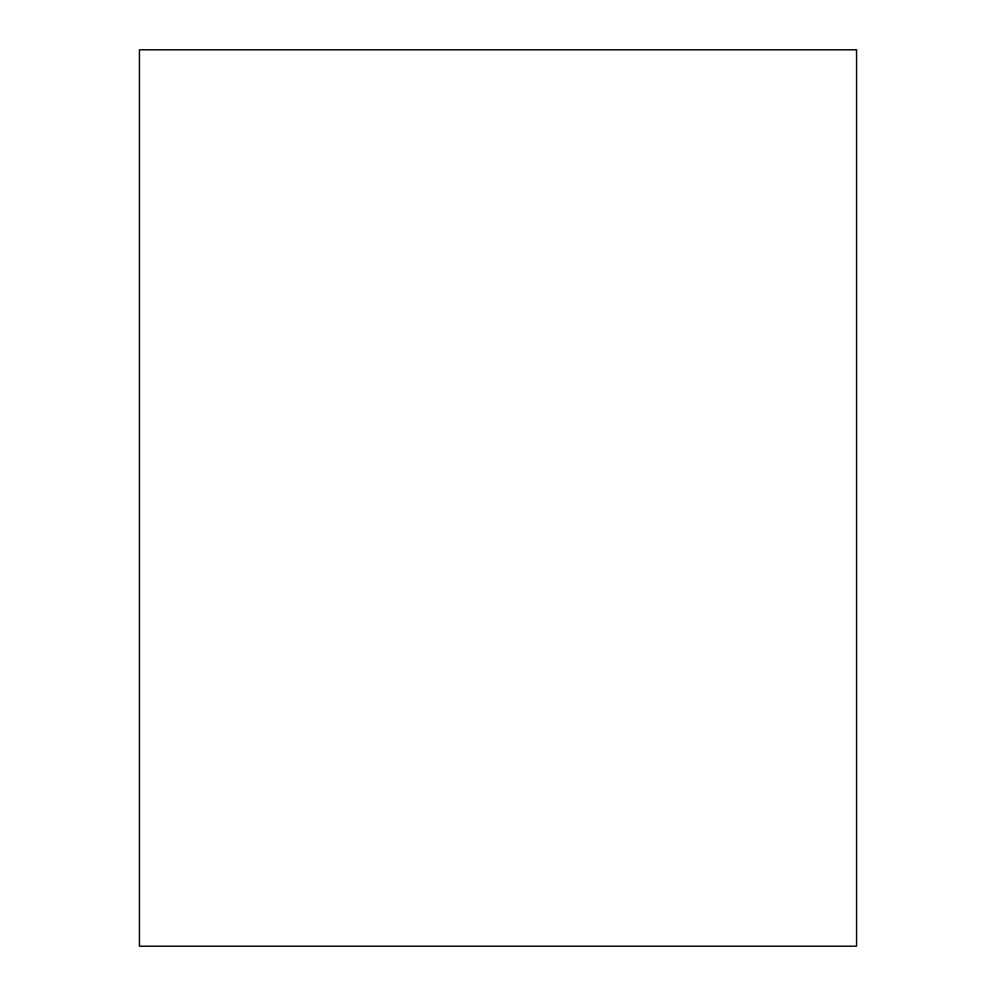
<?xml version="1.0" encoding="UTF-8"?>
<svg xmlns="http://www.w3.org/2000/svg" width="996" height="996" viewBox="0 0 996 996"><rect width="100%" height="100%" fill="white"/><g stroke="black" fill="none" stroke-linecap="round" stroke-linejoin="round"><path stroke-width="1.49" d="M856.56 49.8L139.44 49.8L139.44 946.2L856.56 946.2L856.56 49.8"/></g></svg>
